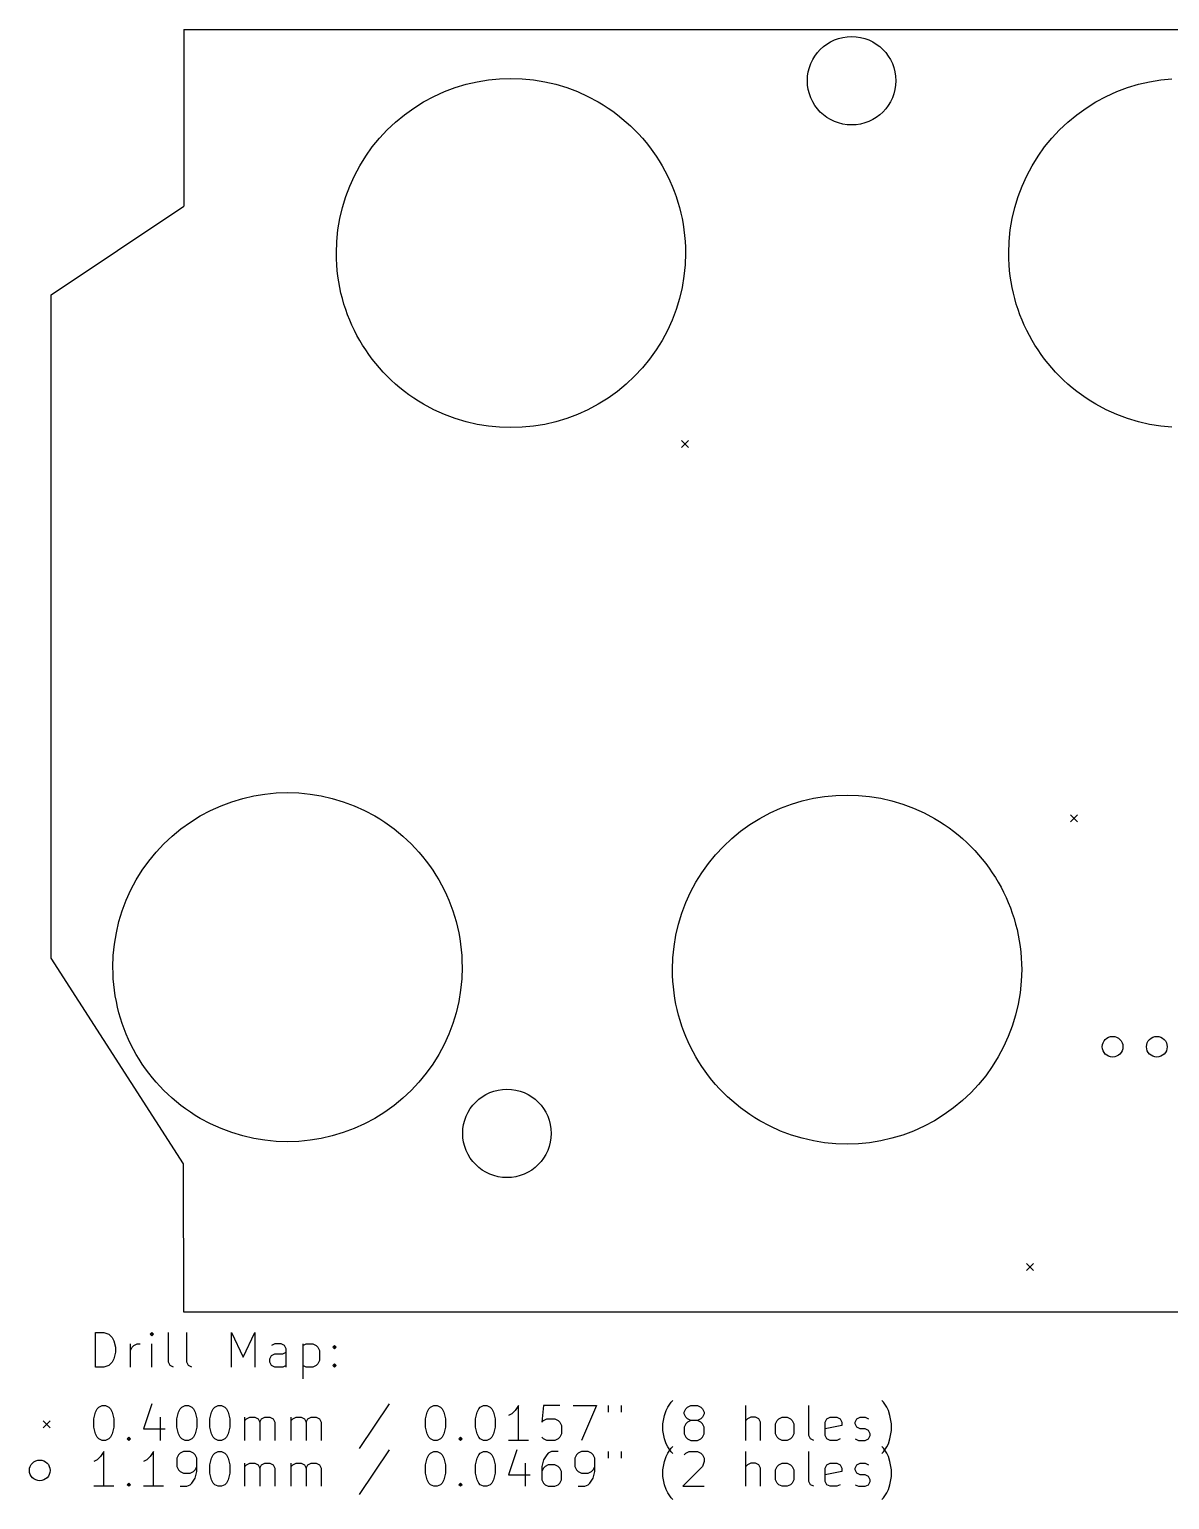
# Model space of a CAD drawing. Extents: x 67 to 198, y -130 to -46.
# Drawn here: x 67.3 to 132.8, y -130.1 to -45.7 of the extents above; entities that cross this region are included whole.
import ezdxf

# ---------------------------------------------------------------- set-up
doc = ezdxf.new("R2010")
doc.units = 0
doc.layers.add('BLACK', color=7, linetype='CONTINUOUS')

msp = doc.modelspace()

# ---------------------------------------------------------------- linework, layer by layer
at = {"layer": 'BLACK', "linetype": 'CONTINUOUS'}
for p, q in [((76.2, -45.72), (76.2, -55.88)), ((76.2, -45.72), (193.04, -45.72)), ((91.788659, -49.062794), (92.416274, -48.873922)), ((92.416274, -48.873922), (93.052324, -48.727021)), ((93.052324, -48.727021), (93.6947, -48.622092)), ((93.6947, -48.622092), (94.341294, -48.559135)), ((94.341294, -48.559135), (94.989996, -48.538149)), ((94.989996, -48.538149), (95.638698, -48.559135)), ((95.638698, -48.559135), (96.285291, -48.622092)), ((96.285291, -48.622092), (96.927667, -48.727021)), ((96.927667, -48.727021), (97.563717, -48.873922)), ((97.563717, -48.873922), (98.191332, -49.062794)), ((130.396657, -49.062794), (131.024272, -48.873922)), ((131.024272, -48.873922), (131.660321, -48.727021)), ((131.660321, -48.727021), (132.302697, -48.622092)), ((132.302697, -48.622092), (132.94929, -48.559135)), ((89.977508, -49.881242), (90.567167, -49.566454)), ((90.567167, -49.566454), (91.171587, -49.293638)), ((91.171587, -49.293638), (91.788659, -49.062794)), ((98.191332, -49.062794), (98.808404, -49.293638)), ((98.808404, -49.293638), (99.412824, -49.566454)), ((99.412824, -49.566454), (100.002483, -49.881242)), ((128.585506, -49.881242), (129.175165, -49.566454)), ((129.175165, -49.566454), (129.779585, -49.293638)), ((129.779585, -49.293638), (130.396657, -49.062794)), ((88.363136, -51.040522), (88.871589, -50.621543)), ((88.871589, -50.621543), (89.410064, -50.234508)), ((89.410064, -50.234508), (89.977508, -49.881242)), ((100.002483, -49.881242), (100.28976, -50.05354)), ((100.28976, -50.05354), (100.569927, -50.234508)), ((100.569927, -50.234508), (100.842852, -50.423919)), ((100.842852, -50.423919), (101.108403, -50.621543)), ((101.108403, -50.621543), (101.366448, -50.827154)), ((126.971134, -51.040522), (127.479587, -50.621543)), ((127.479587, -50.621543), (128.018062, -50.234508)), ((128.018062, -50.234508), (128.585506, -49.881242)), ((87.440515, -51.967002), (87.885759, -51.489616)), ((87.885759, -51.489616), (88.363136, -51.040522)), ((101.366448, -50.827154), (101.616856, -51.040522)), ((101.616856, -51.040522), (101.859494, -51.261418)), ((101.859494, -51.261418), (102.094232, -51.489616)), ((102.094232, -51.489616), (102.320937, -51.724887)), ((126.048512, -51.967002), (126.493757, -51.489616)), ((126.493757, -51.489616), (126.971134, -51.040522)), ((87.028455, -52.470851), (87.440515, -51.967002)), ((102.320937, -51.724887), (102.539477, -51.967002)), ((102.539477, -51.967002), (102.749721, -52.215732)), ((102.749721, -52.215732), (102.951536, -52.470851)), ((125.636453, -52.470851), (126.048512, -51.967002)), ((86.30811, -53.550638), (86.650636, -52.999339)), ((86.650636, -52.999339), (87.028455, -52.470851)), ((102.951536, -52.470851), (103.144792, -52.732129)), ((103.144792, -52.732129), (103.329356, -52.999339)), ((103.329356, -52.999339), (103.505096, -53.272251)), ((124.916108, -53.550638), (125.258634, -52.999339)), ((125.258634, -52.999339), (125.636453, -52.470851)), ((86.001934, -54.122924), (86.30811, -53.550638)), ((103.505096, -53.272251), (103.671881, -53.550638)), ((103.671881, -53.550638), (103.829579, -53.834272)), ((103.829579, -53.834272), (103.978058, -54.122924)), ((124.609932, -54.122924), (124.916108, -53.550638)), ((85.502843, -55.323147), (85.73316, -54.714369)), ((85.73316, -54.714369), (86.001934, -54.122924)), ((103.978058, -54.122924), (104.117186, -54.416365)), ((104.117186, -54.416365), (104.246831, -54.714369)), ((104.246831, -54.714369), (104.366863, -55.016705)), ((124.110841, -55.323147), (124.341158, -54.714369)), ((124.341158, -54.714369), (124.609932, -54.122924)), ((85.312038, -55.947433), (85.502843, -55.323147)), ((104.366863, -55.016705), (104.477148, -55.323147)), ((104.477148, -55.323147), (104.577556, -55.633466)), ((104.577556, -55.633466), (104.667953, -55.947433)), ((123.920036, -55.947433), (124.110841, -55.323147)), ((68.58, -60.96), (76.2, -55.88)), ((85.161799, -56.5854), (85.312038, -55.947433)), ((104.667953, -55.947433), (104.74821, -56.264821)), ((104.74821, -56.264821), (104.818193, -56.5854)), ((123.769796, -56.5854), (123.920036, -55.947433)), ((84.987235, -57.895073), (85.053179, -57.235222)), ((85.053179, -57.235222), (85.161799, -56.5854)), ((104.818193, -56.5854), (104.877771, -56.908943)), ((104.877771, -56.908943), (104.926812, -57.235222)), ((104.926812, -57.235222), (104.965184, -57.564008)), ((123.595233, -57.895073), (123.661177, -57.235222)), ((123.661177, -57.235222), (123.769796, -56.5854)), ((84.965019, -58.563126), (84.987235, -57.895073)), ((104.965184, -57.564008), (104.992757, -57.895073)), ((104.992757, -57.895073), (105.009396, -58.228188)), ((105.009396, -58.228188), (105.014972, -58.563126)), ((123.573017, -58.563126), (123.595233, -57.895073)), ((84.970595, -58.898064), (84.965019, -58.563126)), ((84.987235, -59.23118), (84.970595, -58.898064)), ((105.014972, -58.563126), (104.992757, -59.23118)), ((123.578593, -58.898064), (123.573017, -58.563126)), ((123.595233, -59.23118), (123.578593, -58.898064)), ((85.014807, -59.562244), (84.987235, -59.23118)), ((85.053179, -59.89103), (85.014807, -59.562244)), ((85.102221, -60.217309), (85.053179, -59.89103)), ((104.926812, -59.89103), (104.818193, -60.540852)), ((104.992757, -59.23118), (104.926812, -59.89103)), ((123.622805, -59.562244), (123.595233, -59.23118)), ((123.661177, -59.89103), (123.622805, -59.562244)), ((123.710219, -60.217309), (123.661177, -59.89103)), ((85.161799, -60.540852), (85.102221, -60.217309)), ((85.231782, -60.861431), (85.161799, -60.540852)), ((104.818193, -60.540852), (104.667953, -61.178819)), ((123.769796, -60.540852), (123.710219, -60.217309)), ((123.83978, -60.861431), (123.769796, -60.540852)), ((68.58, -99.06), (68.58, -60.96)), ((85.312038, -61.178819), (85.231782, -60.861431)), ((85.402436, -61.492786), (85.312038, -61.178819)), ((85.502843, -61.803104), (85.402436, -61.492786)), ((104.667953, -61.178819), (104.477148, -61.803105)), ((123.920036, -61.178819), (123.83978, -60.861431)), ((124.010434, -61.492786), (123.920036, -61.178819)), ((124.110841, -61.803104), (124.010434, -61.492786)), ((85.613128, -62.109546), (85.502843, -61.803104)), ((85.73316, -62.411883), (85.613128, -62.109546)), ((85.862805, -62.709886), (85.73316, -62.411883)), ((104.246831, -62.411883), (103.978058, -63.003328)), ((104.477148, -61.803105), (104.246831, -62.411883)), ((124.221126, -62.109546), (124.110841, -61.803104)), ((124.341158, -62.411883), (124.221126, -62.109546)), ((124.470803, -62.709886), (124.341158, -62.411883)), ((86.001934, -63.003328), (85.862805, -62.709886)), ((86.150413, -63.291979), (86.001934, -63.003328)), ((86.30811, -63.575613), (86.150413, -63.291979)), ((103.978058, -63.003328), (103.671881, -63.575614)), ((124.609932, -63.003328), (124.470803, -62.709886)), ((124.75841, -63.291979), (124.609932, -63.003328)), ((124.916108, -63.575613), (124.75841, -63.291979)), ((86.474895, -63.854), (86.30811, -63.575613)), ((86.650636, -64.126912), (86.474895, -63.854)), ((86.8352, -64.394122), (86.650636, -64.126912)), ((103.329356, -64.126913), (102.951536, -64.655401)), ((103.671881, -63.575614), (103.329356, -64.126913)), ((125.082893, -63.854), (124.916108, -63.575613)), ((125.258634, -64.126912), (125.082893, -63.854)), ((125.443197, -64.394122), (125.258634, -64.126912)), ((87.028455, -64.6554), (86.8352, -64.394122)), ((87.230271, -64.910519), (87.028455, -64.6554)), ((87.440515, -65.159249), (87.230271, -64.910519)), ((102.951536, -64.655401), (102.539477, -65.15925)), ((125.636453, -64.6554), (125.443197, -64.394122)), ((125.838269, -64.910519), (125.636453, -64.6554)), ((126.048512, -65.159249), (125.838269, -64.910519)), ((87.659055, -65.401364), (87.440515, -65.159249)), ((87.885759, -65.636635), (87.659055, -65.401364)), ((88.120497, -65.864832), (87.885759, -65.636635)), ((102.094232, -65.636635), (101.616856, -66.08573)), ((102.539477, -65.15925), (102.094232, -65.636635)), ((126.267053, -65.401364), (126.048512, -65.159249)), ((126.493757, -65.636635), (126.267053, -65.401364)), ((126.728495, -65.864832), (126.493757, -65.636635)), ((88.363136, -66.085729), (88.120497, -65.864832)), ((88.613543, -66.299097), (88.363136, -66.085729)), ((88.871589, -66.504707), (88.613543, -66.299097)), ((89.13714, -66.702332), (88.871589, -66.504707)), ((101.108403, -66.504708), (100.569927, -66.891743)), ((101.616856, -66.08573), (101.108403, -66.504708)), ((126.971134, -66.085729), (126.728495, -65.864832)), ((127.221541, -66.299097), (126.971134, -66.085729)), ((127.479587, -66.504707), (127.221541, -66.299097)), ((127.745137, -66.702332), (127.479587, -66.504707)), ((89.410064, -66.891743), (89.13714, -66.702332)), ((89.690231, -67.072711), (89.410064, -66.891743)), ((89.977508, -67.245009), (89.690231, -67.072711)), ((90.567167, -67.559797), (89.977508, -67.245009)), ((100.002483, -67.245009), (99.412824, -67.559796)), ((100.569927, -66.891743), (100.002483, -67.245009)), ((128.018062, -66.891743), (127.745137, -66.702332)), ((128.298229, -67.072711), (128.018062, -66.891743)), ((128.585506, -67.245009), (128.298229, -67.072711)), ((129.175165, -67.559797), (128.585506, -67.245009)), ((91.171587, -67.832612), (90.567167, -67.559797)), ((91.788659, -68.063456), (91.171587, -67.832612)), ((92.416274, -68.252329), (91.788659, -68.063456)), ((93.052324, -68.399229), (92.416274, -68.252329)), ((97.563717, -68.252328), (96.927667, -68.399229)), ((98.191332, -68.063456), (97.563717, -68.252328)), ((98.808404, -67.832612), (98.191332, -68.063456)), ((99.412824, -67.559796), (98.808404, -67.832612)), ((129.779585, -67.832612), (129.175165, -67.559797)), ((130.396657, -68.063456), (129.779585, -67.832612)), ((131.024272, -68.252329), (130.396657, -68.063456)), ((131.660321, -68.399229), (131.024272, -68.252329)), ((93.6947, -68.504158), (93.052324, -68.399229)), ((94.341294, -68.567116), (93.6947, -68.504158)), ((94.989996, -68.588101), (94.341294, -68.567116)), ((95.638698, -68.567116), (94.989996, -68.588101)), ((96.285291, -68.504158), (95.638698, -68.567116)), ((96.927667, -68.399229), (96.285291, -68.504158)), ((132.302697, -68.504158), (131.660321, -68.399229)), ((132.94929, -68.567116), (132.302697, -68.504158)), ((104.7896, -69.3257), (105.1896, -69.7257)), ((105.1896, -69.3257), (104.7896, -69.7257)), ((77.738117, -90.57509), (78.342536, -90.302274)), ((78.342536, -90.302274), (78.959607, -90.07143)), ((78.959607, -90.07143), (79.587222, -89.882558)), ((79.587222, -89.882558), (80.223272, -89.735657)), ((80.223272, -89.735657), (80.865648, -89.630728)), ((80.865648, -89.630728), (81.512242, -89.567771)), ((81.512242, -89.567771), (82.160944, -89.546785)), ((82.160944, -89.546785), (82.809647, -89.567771)), ((82.809647, -89.567771), (83.45624, -89.630728)), ((83.45624, -89.630728), (84.098616, -89.735657)), ((84.098616, -89.735657), (84.734666, -89.882558)), ((84.734666, -89.882558), (85.362282, -90.07143)), ((85.362282, -90.07143), (85.979353, -90.302274)), ((85.979353, -90.302274), (86.583772, -90.57509)), ((110.475585, -90.441641), (111.092658, -90.210797)), ((111.092658, -90.210797), (111.720273, -90.021925)), ((111.720273, -90.021925), (112.356323, -89.875024)), ((112.356323, -89.875024), (112.998699, -89.770095)), ((112.998699, -89.770095), (113.645292, -89.707137)), ((113.645292, -89.707137), (114.293994, -89.686151)), ((114.293994, -89.686151), (114.942695, -89.707137)), ((114.942695, -89.707137), (115.589288, -89.770095)), ((115.589288, -89.770095), (116.231664, -89.875024)), ((116.231664, -89.875024), (116.867713, -90.021925)), ((116.867713, -90.021925), (117.495328, -90.210797)), ((117.495328, -90.210797), (118.112399, -90.441641)), ((76.581013, -91.243144), (77.148459, -90.889878)), ((77.148459, -90.889878), (77.738117, -90.57509)), ((86.583772, -90.57509), (87.17343, -90.889878)), ((87.17343, -90.889878), (87.460707, -91.062176)), ((87.460707, -91.062176), (87.740874, -91.243144)), ((108.714062, -91.382511), (109.281505, -91.029244)), ((109.281505, -91.029244), (109.871165, -90.714457)), ((109.871165, -90.714457), (110.475585, -90.441641)), ((118.112399, -90.441641), (118.716818, -90.714457)), ((118.716818, -90.714457), (119.306476, -91.029244)), ((119.306476, -91.029244), (119.593753, -91.201542)), ((127.1294, -90.8211), (127.5294, -91.2211)), ((127.5294, -90.8211), (127.1294, -91.2211)), ((75.534082, -92.049158), (76.042536, -91.630179)), ((76.042536, -91.630179), (76.581013, -91.243144)), ((87.740874, -91.243144), (88.013799, -91.432555)), ((88.013799, -91.432555), (88.27935, -91.630179)), ((88.27935, -91.630179), (88.537396, -91.83579)), ((88.537396, -91.83579), (88.787804, -92.049158)), ((107.667134, -92.188524), (108.175587, -91.769546)), ((108.175587, -91.769546), (108.714062, -91.382511)), ((119.593753, -91.201542), (119.87392, -91.38251)), ((119.87392, -91.38251), (120.146845, -91.57192)), ((120.146845, -91.57192), (120.412396, -91.769545)), ((120.412396, -91.769545), (120.670442, -91.975155)), ((120.670442, -91.975155), (120.92085, -92.188523)), ((74.61146, -92.975638), (75.056705, -92.498252)), ((75.056705, -92.498252), (75.534082, -92.049158)), ((88.787804, -92.049158), (89.030443, -92.270054)), ((89.030443, -92.270054), (89.26518, -92.498252)), ((89.26518, -92.498252), (89.491885, -92.733523)), ((89.491885, -92.733523), (89.710425, -92.975638)), ((106.744513, -93.115004), (107.189758, -92.637619)), ((107.189758, -92.637619), (107.667134, -92.188524)), ((120.92085, -92.188523), (121.163488, -92.409419)), ((121.163488, -92.409419), (121.398226, -92.637617)), ((121.398226, -92.637617), (121.624931, -92.872887)), ((73.821582, -94.007975), (74.199401, -93.479487)), ((74.199401, -93.479487), (74.61146, -92.975638)), ((89.710425, -92.975638), (89.920669, -93.224368)), ((89.920669, -93.224368), (90.122485, -93.479487)), ((90.122485, -93.479487), (90.31574, -93.740765)), ((105.954634, -94.14734), (106.332454, -93.618853)), ((106.332454, -93.618853), (106.744513, -93.115004)), ((121.624931, -92.872887), (121.843472, -93.115002)), ((121.843472, -93.115002), (122.053716, -93.363733)), ((122.053716, -93.363733), (122.255532, -93.618851)), ((122.255532, -93.618851), (122.448788, -93.880129)), ((73.479057, -94.559274), (73.821582, -94.007975)), ((90.31574, -93.740765), (90.500304, -94.007975)), ((90.500304, -94.007975), (90.676044, -94.280887)), ((90.676044, -94.280887), (90.842829, -94.559274)), ((105.612109, -94.698639), (105.954634, -94.14734)), ((122.448788, -93.880129), (122.633352, -94.147338)), ((122.633352, -94.147338), (122.809093, -94.420251)), ((122.809093, -94.420251), (122.975878, -94.698638)), ((72.904107, -95.723005), (73.172881, -95.13156)), ((73.172881, -95.13156), (73.479057, -94.559274)), ((90.842829, -94.559274), (91.000527, -94.842908)), ((91.000527, -94.842908), (91.149006, -95.13156)), ((91.149006, -95.13156), (91.288134, -95.425001)), ((105.037158, -95.862369), (105.305932, -95.270924)), ((105.305932, -95.270924), (105.612109, -94.698639)), ((122.975878, -94.698638), (123.133576, -94.982271)), ((123.133576, -94.982271), (123.282055, -95.270923)), ((123.282055, -95.270923), (123.421184, -95.564364)), ((72.673791, -96.331783), (72.904107, -95.723005)), ((91.288134, -95.425001), (91.417779, -95.723005)), ((91.417779, -95.723005), (91.537811, -96.025341)), ((91.537811, -96.025341), (91.648096, -96.331783)), ((104.806841, -96.471147), (105.037158, -95.862369)), ((123.421184, -95.564364), (123.55083, -95.862368)), ((123.55083, -95.862368), (123.670862, -96.164704)), ((123.670862, -96.164704), (123.781147, -96.471146)), ((72.332748, -97.594036), (72.482987, -96.956069)), ((72.482987, -96.956069), (72.673791, -96.331783)), ((91.648096, -96.331783), (91.748503, -96.642102)), ((91.748503, -96.642102), (91.838901, -96.956069)), ((91.838901, -96.956069), (91.919157, -97.273457)), ((104.616035, -97.095432), (104.806841, -96.471147)), ((123.781147, -96.471146), (123.881555, -96.781464)), ((123.881555, -96.781464), (123.971953, -97.095431)), ((72.22413, -98.243858), (72.332748, -97.594036)), ((91.919157, -97.273457), (91.98914, -97.594036)), ((91.98914, -97.594036), (92.048718, -97.917579)), ((92.048718, -97.917579), (92.097759, -98.243858)), ((104.357177, -98.383219), (104.465796, -97.733398)), ((104.465796, -97.733398), (104.616035, -97.095432)), ((123.971953, -97.095431), (124.05221, -97.412818)), ((124.05221, -97.412818), (124.122193, -97.733398)), ((124.122193, -97.733398), (124.181771, -98.056941)), ((72.158185, -98.903709), (72.22413, -98.243858)), ((92.097759, -98.243858), (92.136131, -98.572644)), ((92.136131, -98.572644), (92.163703, -98.903709)), ((104.291232, -99.043069), (104.357177, -98.383219)), ((124.181771, -98.056941), (124.230812, -98.383219)), ((124.230812, -98.383219), (124.269185, -98.712004)), ((124.269185, -98.712004), (124.296757, -99.043069)), ((76.192385, -110.866051), (68.58, -99.06)), ((72.13597, -99.571762), (72.158185, -98.903709)), ((72.141545, -99.9067), (72.13597, -99.571762)), ((92.163703, -98.903709), (92.180343, -99.236824)), ((92.185919, -99.571762), (92.163703, -100.239816)), ((92.180343, -99.236824), (92.185919, -99.571762)), ((104.269016, -99.711121), (104.291232, -99.043069)), ((124.296757, -99.043069), (124.313397, -99.376184)), ((124.313397, -99.376184), (124.318973, -99.711121)), ((72.158185, -100.239816), (72.141545, -99.9067)), ((72.185757, -100.57088), (72.158185, -100.239816)), ((92.163703, -100.239816), (92.097759, -100.899666)), ((104.274592, -100.04606), (104.269016, -99.711121)), ((104.291232, -100.379175), (104.274592, -100.04606)), ((104.318804, -100.71024), (104.291232, -100.379175)), ((124.296757, -100.379175), (124.230812, -101.039026)), ((124.318973, -99.711121), (124.296757, -100.379175)), ((72.22413, -100.899666), (72.185757, -100.57088)), ((72.27317, -101.225945), (72.22413, -100.899666)), ((72.332748, -101.549488), (72.27317, -101.225945)), ((92.097759, -100.899666), (91.98914, -101.549488)), ((104.357177, -101.039026), (104.318804, -100.71024)), ((104.406218, -101.365305), (104.357177, -101.039026)), ((124.230812, -101.039026), (124.122193, -101.688849)), ((72.402731, -101.870067), (72.332748, -101.549488)), ((72.482987, -102.187455), (72.402731, -101.870067)), ((91.98914, -101.549488), (91.838901, -102.187455)), ((104.465796, -101.688849), (104.406218, -101.365305)), ((104.535779, -102.009428), (104.465796, -101.688849)), ((104.616035, -102.326816), (104.535779, -102.009428)), ((124.122193, -101.688849), (123.971953, -102.326816)), ((72.573384, -102.501422), (72.482987, -102.187455)), ((72.673791, -102.81174), (72.573384, -102.501422)), ((72.784076, -103.118182), (72.673791, -102.81174)), ((91.648096, -102.811741), (91.417779, -103.420519)), ((91.838901, -102.187455), (91.648096, -102.811741)), ((104.706433, -102.640784), (104.616035, -102.326816)), ((104.806841, -102.951102), (104.706433, -102.640784)), ((104.917126, -103.257544), (104.806841, -102.951102)), ((123.781147, -102.951102), (123.55083, -103.559881)), ((123.971953, -102.326816), (123.781147, -102.951102)), ((72.904107, -103.420519), (72.784076, -103.118182)), ((73.033753, -103.718522), (72.904107, -103.420519)), ((73.172881, -104.011964), (73.033753, -103.718522)), ((91.417779, -103.420519), (91.149006, -104.011964)), ((105.037158, -103.559881), (104.917126, -103.257544)), ((105.166804, -103.857885), (105.037158, -103.559881)), ((123.55083, -103.559881), (123.282055, -104.151327)), ((73.321359, -104.300615), (73.172881, -104.011964)), ((73.479057, -104.584249), (73.321359, -104.300615)), ((73.645841, -104.862636), (73.479057, -104.584249)), ((90.842829, -104.58425), (90.500304, -105.135549)), ((91.149006, -104.011964), (90.842829, -104.58425)), ((105.305932, -104.151327), (105.166804, -103.857885)), ((105.454411, -104.439979), (105.305932, -104.151327)), ((105.612109, -104.723613), (105.454411, -104.439979)), ((123.282055, -104.151327), (122.975878, -104.723613)), ((73.821582, -105.135548), (73.645841, -104.862636)), ((74.006145, -105.402758), (73.821582, -105.135548)), ((74.199401, -105.664036), (74.006145, -105.402758)), ((90.500304, -105.135549), (90.122485, -105.664037)), ((105.778894, -105.002), (105.612109, -104.723613)), ((105.954634, -105.274913), (105.778894, -105.002)), ((106.139198, -105.542122), (105.954634, -105.274913)), ((122.633352, -105.274913), (122.255532, -105.803401)), ((122.975878, -104.723613), (122.633352, -105.274913)), ((74.401216, -105.919155), (74.199401, -105.664036)), ((74.61146, -106.167885), (74.401216, -105.919155)), ((74.83, -106.41), (74.61146, -106.167885)), ((89.710425, -106.167886), (89.26518, -106.645271)), ((90.122485, -105.664037), (89.710425, -106.167886)), ((106.332454, -105.803401), (106.139198, -105.542122)), ((106.534269, -106.05852), (106.332454, -105.803401)), ((106.744513, -106.307251), (106.534269, -106.05852)), ((106.963053, -106.549366), (106.744513, -106.307251)), ((121.843472, -106.307251), (121.398226, -106.784637)), ((122.255532, -105.803401), (121.843472, -106.307251)), ((75.056705, -106.645271), (74.83, -106.41)), ((75.291443, -106.873468), (75.056705, -106.645271)), ((75.534082, -107.094365), (75.291443, -106.873468)), ((75.78449, -107.307733), (75.534082, -107.094365)), ((88.787804, -107.094366), (88.27935, -107.513344)), ((89.26518, -106.645271), (88.787804, -107.094366)), ((107.189758, -106.784637), (106.963053, -106.549366)), ((107.424496, -107.012835), (107.189758, -106.784637)), ((107.667134, -107.233732), (107.424496, -107.012835)), ((121.398226, -106.784637), (120.92085, -107.233732)), ((76.042536, -107.513343), (75.78449, -107.307733)), ((76.308088, -107.710968), (76.042536, -107.513343)), ((76.581013, -107.900379), (76.308088, -107.710968)), ((76.861181, -108.081347), (76.581013, -107.900379)), ((87.740874, -107.900379), (87.17343, -108.253645)), ((88.27935, -107.513344), (87.740874, -107.900379)), ((107.917542, -107.4471), (107.667134, -107.233732)), ((108.175587, -107.652711), (107.917542, -107.4471)), ((108.441137, -107.850336), (108.175587, -107.652711)), ((108.714062, -108.039747), (108.441137, -107.850336)), ((108.994229, -108.220715), (108.714062, -108.039747)), ((119.87392, -108.039747), (119.306476, -108.393014)), ((120.412396, -107.652711), (119.87392, -108.039747)), ((120.92085, -107.233732), (120.412396, -107.652711)), ((77.148459, -108.253645), (76.861181, -108.081347)), ((77.738117, -108.568433), (77.148459, -108.253645)), ((78.342536, -108.841248), (77.738117, -108.568433)), ((78.959607, -109.072092), (78.342536, -108.841248)), ((85.979353, -108.841248), (85.362282, -109.072092)), ((86.583772, -108.568432), (85.979353, -108.841248)), ((87.17343, -108.253645), (86.583772, -108.568432)), ((109.281505, -108.393014), (108.994229, -108.220715)), ((109.871165, -108.707801), (109.281505, -108.393014)), ((110.475585, -108.980616), (109.871165, -108.707801)), ((118.716818, -108.707801), (118.112399, -108.980616)), ((119.306476, -108.393014), (118.716818, -108.707801)), ((79.587222, -109.260965), (78.959607, -109.072092)), ((80.223272, -109.407865), (79.587222, -109.260965)), ((80.865648, -109.512794), (80.223272, -109.407865)), ((81.512242, -109.575752), (80.865648, -109.512794)), ((82.160944, -109.596737), (81.512242, -109.575752)), ((82.809647, -109.575752), (82.160944, -109.596737)), ((83.45624, -109.512794), (82.809647, -109.575752)), ((84.098616, -109.407865), (83.45624, -109.512794)), ((84.734666, -109.260964), (84.098616, -109.407865)), ((85.362282, -109.072092), (84.734666, -109.260964)), ((111.092658, -109.211459), (110.475585, -108.980616)), ((111.720273, -109.400331), (111.092658, -109.211459)), ((112.356323, -109.547232), (111.720273, -109.400331)), ((112.998699, -109.652161), (112.356323, -109.547232)), ((113.645292, -109.715118), (112.998699, -109.652161)), ((114.293994, -109.736104), (113.645292, -109.715118)), ((114.942695, -109.715118), (114.293994, -109.736104)), ((115.589288, -109.652161), (114.942695, -109.715118)), ((116.231664, -109.547232), (115.589288, -109.652161)), ((116.867713, -109.400331), (116.231664, -109.547232)), ((117.495328, -109.211459), (116.867713, -109.400331)), ((118.112399, -108.980616), (117.495328, -109.211459)), ((76.2, -119.38), (76.192385, -110.866051)), ((124.5909, -116.584), (124.9909, -116.984)), ((124.9909, -116.584), (124.5909, -116.984)), ((193.04, -119.38), (76.2, -119.38)), ((71.137768, -122.544838), (71.137768, -120.544838)), ((71.137768, -120.544838), (71.613958, -120.544838)), ((71.613958, -120.544838), (71.899673, -120.640076)), ((71.899673, -120.640076), (72.090149, -120.830552)), ((74.375863, -120.544838), (74.280625, -120.640076)), ((74.280625, -120.640076), (74.375863, -120.735314)), ((74.471101, -120.640076), (74.375863, -120.544838)), ((74.375863, -120.544838), (74.375863, -120.735314)), ((74.375863, -120.735314), (74.471101, -120.640076)), ((75.328244, -122.259123), (75.328244, -120.544838)), ((76.375863, -122.259123), (76.375863, -120.544838)), ((78.947292, -122.544838), (78.947292, -120.544838)), ((78.947292, -120.544838), (79.613959, -121.973409)), ((79.613959, -121.973409), (80.280625, -120.544838)), ((80.280625, -120.544838), (80.280625, -122.544838)), ((72.090149, -120.830552), (72.185387, -121.021028)), ((72.185387, -121.021028), (72.280625, -121.40198)), ((72.280625, -121.40198), (72.280625, -121.687695)), ((73.137768, -122.544838), (73.137768, -121.211504)), ((73.137768, -121.592457), (73.233006, -121.40198)), ((73.233006, -121.40198), (73.328244, -121.306742)), ((73.328244, -121.306742), (73.51872, -121.211504)), ((73.51872, -121.211504), (73.709197, -121.211504)), ((74.375863, -122.544838), (74.375863, -121.211504)), ((81.423482, -121.211504), (81.233006, -121.306742)), ((81.804435, -121.211504), (81.423482, -121.211504)), ((81.994911, -121.306742), (81.804435, -121.211504)), ((82.090149, -121.497219), (81.994911, -121.306742)), ((82.090149, -122.544838), (82.090149, -121.497219)), ((83.04253, -121.211504), (83.04253, -123.211504)), ((83.04253, -121.306742), (83.233006, -121.211504)), ((83.233006, -121.211504), (83.613959, -121.211504)), ((83.613959, -121.211504), (83.804435, -121.306742)), ((83.804435, -121.306742), (83.899673, -121.40198)), ((83.899673, -121.40198), (83.994911, -121.592457)), ((84.756816, -121.40198), (84.852054, -121.306742)), ((84.852054, -121.497219), (84.756816, -121.40198)), ((84.852054, -121.306742), (84.947292, -121.40198)), ((84.852054, -121.306742), (84.852054, -121.497219)), ((84.947292, -121.40198), (84.852054, -121.497219)), ((72.090149, -122.259123), (71.899673, -122.4496)), ((72.185387, -122.068647), (72.090149, -122.259123)), ((72.280625, -121.687695), (72.185387, -122.068647)), ((75.423482, -122.4496), (75.328244, -122.259123)), ((76.471101, -122.4496), (76.375863, -122.259123)), ((81.137768, -122.068647), (81.233006, -121.878171)), ((81.137768, -122.259123), (81.137768, -122.068647)), ((81.233006, -122.4496), (81.137768, -122.259123)), ((81.233006, -121.878171), (81.423482, -121.782933)), ((81.423482, -121.782933), (81.899673, -121.782933)), ((81.899673, -121.782933), (82.090149, -121.687695)), ((83.899673, -122.354361), (83.804435, -122.4496)), ((83.994911, -122.163885), (83.899673, -122.354361)), ((83.994911, -121.592457), (83.994911, -122.163885)), ((84.756816, -122.4496), (84.852054, -122.354361)), ((84.852054, -122.354361), (84.947292, -122.4496)), ((84.852054, -122.354361), (84.852054, -122.544838)), ((71.613958, -122.544838), (71.137768, -122.544838)), ((71.899673, -122.4496), (71.613958, -122.544838)), ((75.613958, -122.544838), (75.423482, -122.4496)), ((76.661577, -122.544838), (76.471101, -122.4496)), ((81.423482, -122.544838), (81.233006, -122.4496)), ((81.899673, -122.544838), (81.423482, -122.544838)), ((82.090149, -122.4496), (81.899673, -122.544838)), ((83.233006, -122.544838), (83.04253, -122.4496)), ((83.613959, -122.544838), (83.233006, -122.544838)), ((83.804435, -122.4496), (83.613959, -122.544838)), ((84.852054, -122.544838), (84.756816, -122.4496)), ((84.947292, -122.4496), (84.852054, -122.544838)), ((71.137768, -125.12579), (71.233006, -124.935314)), ((71.233006, -124.935314), (71.328244, -124.840076)), ((71.328244, -124.840076), (71.51872, -124.744838)), ((71.51872, -124.744838), (71.709197, -124.744838)), ((71.709197, -124.744838), (71.899673, -124.840076)), ((71.899673, -124.840076), (71.994911, -124.935314)), ((71.994911, -124.935314), (72.090149, -125.12579)), ((74.375863, -124.6496), (73.899673, -126.078171)), ((75.899673, -125.12579), (75.994911, -124.935314)), ((75.994911, -124.935314), (76.090149, -124.840076)), ((76.090149, -124.840076), (76.280625, -124.744838)), ((76.280625, -124.744838), (76.471102, -124.744838)), ((76.471102, -124.744838), (76.661578, -124.840076)), ((76.661578, -124.840076), (76.756816, -124.935314)), ((76.756816, -124.935314), (76.852054, -125.12579)), ((77.804435, -125.12579), (77.899673, -124.935314)), ((77.899673, -124.935314), (77.994911, -124.840076)), ((77.994911, -124.840076), (78.185387, -124.744838)), ((78.185387, -124.744838), (78.375864, -124.744838)), ((78.375864, -124.744838), (78.56634, -124.840076)), ((78.56634, -124.840076), (78.661578, -124.935314)), ((78.661578, -124.935314), (78.756816, -125.12579)), ((87.994912, -124.6496), (86.280627, -127.221028)), ((90.185389, -125.12579), (90.280627, -124.935314)), ((90.280627, -124.935314), (90.375865, -124.840076)), ((90.375865, -124.840076), (90.566341, -124.744838)), ((90.566341, -124.744838), (90.756818, -124.744838)), ((90.756818, -124.744838), (90.947294, -124.840076)), ((90.947294, -124.840076), (91.042532, -124.935314)), ((91.042532, -124.935314), (91.13777, -125.12579)), ((93.042532, -125.12579), (93.13777, -124.935314)), ((93.13777, -124.935314), (93.233008, -124.840076)), ((93.233008, -124.840076), (93.423484, -124.744838)), ((93.423484, -124.744838), (93.613961, -124.744838)), ((93.613961, -124.744838), (93.804437, -124.840076)), ((93.804437, -124.840076), (93.899675, -124.935314)), ((93.899675, -124.935314), (93.994913, -125.12579)), ((95.423484, -124.744838), (95.233008, -125.030552)), ((95.423484, -126.744838), (95.423484, -124.744838)), ((96.852056, -124.744838), (96.756818, -125.697219)), ((97.804437, -124.744838), (96.852056, -124.744838)), ((98.566342, -124.744838), (99.899675, -124.744838)), ((99.899675, -124.744838), (99.042532, -126.744838)), ((100.566342, -124.744838), (100.566342, -125.12579)), ((101.328247, -124.744838), (101.328247, -125.12579)), ((103.899676, -125.030552), (103.994914, -124.840076)), ((103.994914, -124.840076), (104.18539, -124.554361)), ((104.18539, -124.554361), (104.280629, -124.459123)), ((104.947295, -125.12579), (105.042533, -124.935314)), ((105.042533, -124.935314), (105.137771, -124.840076)), ((105.137771, -124.840076), (105.328247, -124.744838)), ((105.328247, -124.744838), (105.7092, -124.744838)), ((105.7092, -124.744838), (105.899676, -124.840076)), ((105.899676, -124.840076), (105.994914, -124.935314)), ((105.994914, -124.935314), (106.090152, -125.12579)), ((108.471105, -126.744838), (108.471105, -124.744838)), ((112.090153, -126.459123), (112.090153, -124.744838)), ((116.375868, -124.554361), (116.28063, -124.459123)), ((116.566344, -124.840076), (116.375868, -124.554361)), ((116.661582, -125.030552), (116.566344, -124.840076)), ((68.13, -125.63), (68.53, -126.03)), ((68.53, -125.63), (68.13, -126.03)), ((71.04253, -125.506742), (71.137768, -125.12579)), ((71.04253, -125.982933), (71.04253, -125.506742)), ((72.090149, -125.12579), (72.185387, -125.506742)), ((72.185387, -125.506742), (72.185387, -125.982933)), ((74.852054, -125.411504), (74.852054, -126.744838)), ((75.804435, -125.506742), (75.899673, -125.12579)), ((75.804435, -125.982933), (75.804435, -125.506742)), ((76.852054, -125.12579), (76.947292, -125.506742)), ((76.947292, -125.506742), (76.947292, -125.982933)), ((77.709197, -125.506742), (77.804435, -125.12579)), ((77.709197, -125.982933), (77.709197, -125.506742)), ((78.756816, -125.12579), (78.852054, -125.506742)), ((78.852054, -125.506742), (78.852054, -125.982933)), ((79.709197, -126.744838), (79.709197, -125.411504)), ((79.709197, -125.60198), (79.804435, -125.506742)), ((79.804435, -125.506742), (79.994911, -125.411504)), ((79.994911, -125.411504), (80.280626, -125.411504)), ((80.280626, -125.411504), (80.471102, -125.506742)), ((80.471102, -125.506742), (80.56634, -125.697219)), ((80.56634, -125.697219), (80.661578, -125.506742)), ((80.56634, -125.697219), (80.56634, -126.744838)), ((80.661578, -125.506742), (80.852054, -125.411504)), ((80.852054, -125.411504), (81.137768, -125.411504)), ((81.137768, -125.411504), (81.328245, -125.506742)), ((81.328245, -125.506742), (81.423483, -125.697219)), ((81.423483, -125.697219), (81.423483, -126.744838)), ((82.375864, -126.744838), (82.375864, -125.411504)), ((82.375864, -125.60198), (82.471102, -125.506742)), ((82.471102, -125.506742), (82.661578, -125.411504)), ((82.661578, -125.411504), (82.947293, -125.411504)), ((82.947293, -125.411504), (83.137769, -125.506742)), ((83.137769, -125.506742), (83.233007, -125.697219)), ((83.233007, -125.697219), (83.328245, -125.506742)), ((83.233007, -125.697219), (83.233007, -126.744838)), ((83.328245, -125.506742), (83.518721, -125.411504)), ((83.518721, -125.411504), (83.804435, -125.411504)), ((83.804435, -125.411504), (83.994912, -125.506742)), ((83.994912, -125.506742), (84.09015, -125.697219)), ((84.09015, -125.697219), (84.09015, -126.744838)), ((90.090151, -125.506742), (90.185389, -125.12579)), ((90.090151, -125.982933), (90.090151, -125.506742)), ((91.13777, -125.12579), (91.233008, -125.506742)), ((91.233008, -125.506742), (91.233008, -125.982933)), ((92.947294, -125.506742), (93.042532, -125.12579)), ((92.947294, -125.982933), (92.947294, -125.506742)), ((93.994913, -125.12579), (94.090151, -125.506742)), ((94.090151, -125.506742), (94.090151, -125.982933)), ((95.042532, -125.221028), (94.852056, -125.316266)), ((95.233008, -125.030552), (95.042532, -125.221028)), ((96.756818, -125.697219), (96.852056, -125.60198)), ((96.852056, -125.60198), (97.042532, -125.506742)), ((97.042532, -125.506742), (97.518723, -125.506742)), ((97.518723, -125.506742), (97.709199, -125.60198)), ((97.709199, -125.60198), (97.804437, -125.697219)), ((97.804437, -125.697219), (97.899675, -125.887695)), ((103.7092, -125.792457), (103.804438, -125.316266)), ((103.7092, -126.173409), (103.7092, -125.792457)), ((103.804438, -125.316266), (103.899676, -125.030552)), ((104.947295, -125.221028), (104.947295, -125.12579)), ((105.042533, -125.411504), (104.947295, -125.221028)), ((105.042533, -125.792457), (104.947295, -125.982933)), ((105.137771, -125.506742), (105.042533, -125.411504)), ((105.137771, -125.697219), (105.042533, -125.792457)), ((105.328247, -125.60198), (105.137771, -125.506742)), ((105.328247, -125.60198), (105.137771, -125.697219)), ((105.7092, -125.60198), (105.328247, -125.60198)), ((105.899676, -125.506742), (105.7092, -125.60198)), ((105.899676, -125.697219), (105.7092, -125.60198)), ((105.994914, -125.411504), (105.899676, -125.506742)), ((105.994914, -125.792457), (105.899676, -125.697219)), ((106.090152, -125.221028), (105.994914, -125.411504)), ((106.090152, -125.982933), (105.994914, -125.792457)), ((106.090152, -125.12579), (106.090152, -125.221028)), ((108.566343, -125.506742), (108.471105, -125.60198)), ((108.756819, -125.411504), (108.566343, -125.506742)), ((109.042534, -125.411504), (108.756819, -125.411504)), ((109.23301, -125.506742), (109.042534, -125.411504)), ((109.328248, -125.697219), (109.23301, -125.506742)), ((109.328248, -126.744838), (109.328248, -125.697219)), ((110.185391, -125.792457), (110.280629, -125.60198)), ((110.185391, -126.363885), (110.185391, -125.792457)), ((110.280629, -125.60198), (110.375867, -125.506742)), ((110.375867, -125.506742), (110.566343, -125.411504)), ((110.566343, -125.411504), (110.852058, -125.411504)), ((110.852058, -125.411504), (111.042534, -125.506742)), ((111.042534, -125.506742), (111.137772, -125.60198)), ((111.137772, -125.60198), (111.23301, -125.792457)), ((111.23301, -125.792457), (111.23301, -126.363885)), ((113.042534, -125.697219), (113.137772, -125.506742)), ((113.042534, -126.459123), (113.042534, -125.697219)), ((113.137772, -125.506742), (113.328248, -125.411504)), ((113.328248, -125.411504), (113.709201, -125.411504)), ((113.709201, -125.411504), (113.899677, -125.506742)), ((113.899677, -125.506742), (113.994915, -125.697219)), ((113.994915, -125.697219), (113.994915, -125.887695)), ((114.75682, -125.697219), (114.852058, -125.506742)), ((114.75682, -125.792457), (114.75682, -125.697219)), ((114.852058, -125.982933), (114.75682, -125.792457)), ((114.852058, -125.506742), (115.042534, -125.411504)), ((115.042534, -125.411504), (115.328248, -125.411504)), ((115.328248, -125.411504), (115.518725, -125.506742)), ((116.75682, -125.316266), (116.661582, -125.030552)), ((116.852058, -125.792457), (116.75682, -125.316266)), ((116.852058, -126.173409), (116.852058, -125.792457)), ((71.137768, -126.363885), (71.04253, -125.982933)), ((71.233006, -126.554361), (71.137768, -126.363885)), ((71.328244, -126.6496), (71.233006, -126.554361)), ((71.994911, -126.554361), (71.899673, -126.6496)), ((72.090149, -126.363885), (71.994911, -126.554361)), ((72.185387, -125.982933), (72.090149, -126.363885)), ((72.947292, -126.6496), (73.04253, -126.554361)), ((73.04253, -126.554361), (73.137768, -126.6496)), ((73.04253, -126.554361), (73.04253, -126.744838)), ((73.899673, -126.078171), (75.137768, -126.078171)), ((75.899673, -126.363885), (75.804435, -125.982933)), ((75.994911, -126.554361), (75.899673, -126.363885)), ((76.090149, -126.6496), (75.994911, -126.554361)), ((76.756816, -126.554361), (76.661578, -126.6496)), ((76.852054, -126.363885), (76.756816, -126.554361)), ((76.947292, -125.982933), (76.852054, -126.363885)), ((77.804435, -126.363885), (77.709197, -125.982933)), ((77.899673, -126.554361), (77.804435, -126.363885)), ((77.994911, -126.6496), (77.899673, -126.554361)), ((78.661578, -126.554361), (78.56634, -126.6496)), ((78.756816, -126.363885), (78.661578, -126.554361)), ((78.852054, -125.982933), (78.756816, -126.363885)), ((90.185389, -126.363885), (90.090151, -125.982933)), ((90.280627, -126.554361), (90.185389, -126.363885)), ((90.375865, -126.6496), (90.280627, -126.554361)), ((91.042532, -126.554361), (90.947294, -126.6496)), ((91.13777, -126.363885), (91.042532, -126.554361)), ((91.233008, -125.982933), (91.13777, -126.363885)), ((91.994913, -126.6496), (92.090151, -126.554361)), ((92.090151, -126.554361), (92.185389, -126.6496)), ((92.090151, -126.554361), (92.090151, -126.744838)), ((93.042532, -126.363885), (92.947294, -125.982933)), ((93.13777, -126.554361), (93.042532, -126.363885)), ((93.233008, -126.6496), (93.13777, -126.554361)), ((93.899675, -126.554361), (93.804437, -126.6496)), ((93.994913, -126.363885), (93.899675, -126.554361)), ((94.090151, -125.982933), (93.994913, -126.363885)), ((96.852056, -126.6496), (96.756818, -126.554361)), ((97.804437, -126.554361), (97.709199, -126.6496)), ((97.899675, -126.363885), (97.804437, -126.554361)), ((97.899675, -125.887695), (97.899675, -126.363885)), ((103.804438, -126.6496), (103.7092, -126.173409)), ((104.947295, -125.982933), (104.947295, -126.363885)), ((104.947295, -126.363885), (105.042533, -126.554361)), ((105.042533, -126.554361), (105.137771, -126.6496)), ((105.899676, -126.6496), (105.994914, -126.554361)), ((105.994914, -126.554361), (106.090152, -126.363885)), ((106.090152, -126.363885), (106.090152, -125.982933)), ((110.280629, -126.554361), (110.185391, -126.363885)), ((110.375867, -126.6496), (110.280629, -126.554361)), ((111.137772, -126.554361), (111.042534, -126.6496)), ((111.23301, -126.363885), (111.137772, -126.554361)), ((112.185391, -126.6496), (112.090153, -126.459123)), ((113.994915, -125.887695), (113.042534, -126.078171)), ((113.137772, -126.6496), (113.042534, -126.459123)), ((115.042534, -126.078171), (114.852058, -125.982933)), ((115.328248, -126.078171), (115.042534, -126.078171)), ((115.518725, -126.173409), (115.328248, -126.078171)), ((115.613963, -126.363885), (115.518725, -126.173409)), ((115.518725, -126.6496), (115.613963, -126.459123)), ((115.613963, -126.459123), (115.613963, -126.363885)), ((116.75682, -126.6496), (116.852058, -126.173409)), ((71.51872, -126.744838), (71.328244, -126.6496)), ((71.613958, -127.384838), (71.423482, -127.670552)), ((71.709197, -126.744838), (71.51872, -126.744838)), ((71.613958, -129.384838), (71.613958, -127.384838)), ((71.899673, -126.6496), (71.709197, -126.744838)), ((73.04253, -126.744838), (72.947292, -126.6496)), ((73.137768, -126.6496), (73.04253, -126.744838)), ((74.471101, -127.384838), (74.280625, -127.670552)), ((74.471101, -129.384838), (74.471101, -127.384838)), ((75.994911, -127.480076), (75.899673, -127.575314)), ((76.185387, -127.384838), (75.994911, -127.480076)), ((76.280625, -126.744838), (76.090149, -126.6496)), ((76.56634, -127.384838), (76.185387, -127.384838)), ((76.471102, -126.744838), (76.280625, -126.744838)), ((76.661578, -126.6496), (76.471102, -126.744838)), ((76.756816, -127.480076), (76.56634, -127.384838)), ((76.852054, -127.575314), (76.756816, -127.480076)), ((77.899673, -127.575314), (77.994911, -127.480076)), ((78.185387, -126.744838), (77.994911, -126.6496)), ((77.994911, -127.480076), (78.185387, -127.384838)), ((78.375864, -126.744838), (78.185387, -126.744838)), ((78.185387, -127.384838), (78.375864, -127.384838)), ((78.56634, -126.6496), (78.375864, -126.744838)), ((78.375864, -127.384838), (78.56634, -127.480076)), ((78.56634, -127.480076), (78.661578, -127.575314)), ((87.994912, -127.2896), (86.280627, -129.861028)), ((90.280627, -127.575314), (90.375865, -127.480076)), ((90.566341, -126.744838), (90.375865, -126.6496)), ((90.375865, -127.480076), (90.566341, -127.384838)), ((90.756818, -126.744838), (90.566341, -126.744838)), ((90.566341, -127.384838), (90.756818, -127.384838)), ((90.947294, -126.6496), (90.756818, -126.744838)), ((90.756818, -127.384838), (90.947294, -127.480076)), ((90.947294, -127.480076), (91.042532, -127.575314)), ((92.090151, -126.744838), (91.994913, -126.6496)), ((92.185389, -126.6496), (92.090151, -126.744838)), ((93.13777, -127.575314), (93.233008, -127.480076)), ((93.423484, -126.744838), (93.233008, -126.6496)), ((93.233008, -127.480076), (93.423484, -127.384838)), ((93.613961, -126.744838), (93.423484, -126.744838)), ((93.423484, -127.384838), (93.613961, -127.384838)), ((93.804437, -126.6496), (93.613961, -126.744838)), ((93.613961, -127.384838), (93.804437, -127.480076)), ((93.804437, -127.480076), (93.899675, -127.575314)), ((95.994913, -126.744838), (94.852056, -126.744838)), ((95.328246, -127.2896), (94.852056, -128.718171)), ((97.042532, -126.744838), (96.852056, -126.6496)), ((97.518723, -126.744838), (97.042532, -126.744838)), ((97.13777, -127.480076), (97.042532, -127.575314)), ((97.328246, -127.384838), (97.13777, -127.480076)), ((97.709199, -127.384838), (97.328246, -127.384838)), ((97.709199, -126.6496), (97.518723, -126.744838)), ((98.852056, -127.480076), (98.756818, -127.575314)), ((99.042532, -127.384838), (98.852056, -127.480076)), ((99.423485, -127.384838), (99.042532, -127.384838)), ((99.613961, -127.480076), (99.423485, -127.384838)), ((99.709199, -127.575314), (99.613961, -127.480076)), ((100.566342, -127.384838), (100.566342, -127.76579)), ((101.328247, -127.384838), (101.328247, -127.76579)), ((103.899676, -126.935314), (103.804438, -126.6496)), ((103.994914, -127.12579), (103.899676, -126.935314)), ((103.899676, -127.670552), (103.994914, -127.480076)), ((104.18539, -127.411504), (103.994914, -127.12579)), ((103.994914, -127.480076), (104.18539, -127.194361)), ((104.18539, -127.194361), (104.280629, -127.099123)), ((104.280629, -127.506742), (104.18539, -127.411504)), ((104.947295, -127.575314), (105.042533, -127.480076)), ((105.042533, -127.480076), (105.233009, -127.384838)), ((105.137771, -126.6496), (105.328247, -126.744838)), ((105.233009, -127.384838), (105.7092, -127.384838)), ((105.328247, -126.744838), (105.7092, -126.744838)), ((105.7092, -126.744838), (105.899676, -126.6496)), ((105.7092, -127.384838), (105.899676, -127.480076)), ((105.899676, -127.480076), (105.994914, -127.575314)), ((108.471105, -129.384838), (108.471105, -127.384838)), ((110.566343, -126.744838), (110.375867, -126.6496)), ((110.852058, -126.744838), (110.566343, -126.744838)), ((111.042534, -126.6496), (110.852058, -126.744838)), ((112.090153, -129.099123), (112.090153, -127.384838)), ((112.375867, -126.744838), (112.185391, -126.6496)), ((113.328248, -126.744838), (113.137772, -126.6496)), ((113.709201, -126.744838), (113.328248, -126.744838)), ((113.899677, -126.6496), (113.709201, -126.744838)), ((114.75682, -126.6496), (114.947296, -126.744838)), ((114.947296, -126.744838), (115.328248, -126.744838)), ((115.328248, -126.744838), (115.518725, -126.6496)), ((116.375868, -127.194361), (116.28063, -127.099123)), ((116.28063, -127.506742), (116.375868, -127.411504)), ((116.375868, -127.411504), (116.566344, -127.12579)), ((116.566344, -127.480076), (116.375868, -127.194361)), ((116.566344, -127.12579), (116.661582, -126.935314)), ((116.661582, -127.670552), (116.566344, -127.480076)), ((116.661582, -126.935314), (116.75682, -126.6496)), ((71.233006, -127.861028), (71.04253, -127.956266)), ((71.423482, -127.670552), (71.233006, -127.861028)), ((74.090149, -127.861028), (73.899673, -127.956266)), ((74.280625, -127.670552), (74.090149, -127.861028)), ((75.899673, -127.575314), (75.804435, -127.76579)), ((75.804435, -127.76579), (75.804435, -128.24198)), ((75.804435, -128.24198), (75.899673, -128.432457)), ((76.947292, -127.76579), (76.852054, -127.575314)), ((76.852054, -128.432457), (76.947292, -128.24198)), ((76.947292, -128.527695), (76.947292, -127.76579)), ((77.709197, -128.146742), (77.804435, -127.76579)), ((77.709197, -128.622933), (77.709197, -128.146742)), ((77.804435, -127.76579), (77.899673, -127.575314)), ((78.661578, -127.575314), (78.756816, -127.76579)), ((78.756816, -127.76579), (78.852054, -128.146742)), ((78.852054, -128.146742), (78.852054, -128.622933)), ((79.709197, -129.384838), (79.709197, -128.051504)), ((79.709197, -128.24198), (79.804435, -128.146742)), ((79.804435, -128.146742), (79.994911, -128.051504)), ((79.994911, -128.051504), (80.280626, -128.051504)), ((80.280626, -128.051504), (80.471102, -128.146742)), ((80.471102, -128.146742), (80.56634, -128.337219)), ((80.56634, -128.337219), (80.661578, -128.146742)), ((80.661578, -128.146742), (80.852054, -128.051504)), ((80.852054, -128.051504), (81.137768, -128.051504)), ((81.137768, -128.051504), (81.328245, -128.146742)), ((81.328245, -128.146742), (81.423483, -128.337219)), ((82.375864, -129.384838), (82.375864, -128.051504)), ((82.375864, -128.24198), (82.471102, -128.146742)), ((82.471102, -128.146742), (82.661578, -128.051504)), ((82.661578, -128.051504), (82.947293, -128.051504)), ((82.947293, -128.051504), (83.137769, -128.146742)), ((83.137769, -128.146742), (83.233007, -128.337219)), ((83.233007, -128.337219), (83.328245, -128.146742)), ((83.328245, -128.146742), (83.518721, -128.051504)), ((83.518721, -128.051504), (83.804435, -128.051504)), ((83.804435, -128.051504), (83.994912, -128.146742)), ((83.994912, -128.146742), (84.09015, -128.337219)), ((90.090151, -128.146742), (90.185389, -127.76579)), ((90.090151, -128.622933), (90.090151, -128.146742)), ((90.185389, -127.76579), (90.280627, -127.575314)), ((91.042532, -127.575314), (91.13777, -127.76579)), ((91.13777, -127.76579), (91.233008, -128.146742)), ((91.233008, -128.146742), (91.233008, -128.622933)), ((92.947294, -128.146742), (93.042532, -127.76579)), ((92.947294, -128.622933), (92.947294, -128.146742)), ((93.042532, -127.76579), (93.13777, -127.575314)), ((93.899675, -127.575314), (93.994913, -127.76579)), ((93.994913, -127.76579), (94.090151, -128.146742)), ((94.090151, -128.146742), (94.090151, -128.622933)), ((95.804437, -128.051504), (95.804437, -129.384838)), ((96.852056, -127.861028), (96.756818, -128.24198)), ((96.756818, -128.24198), (96.756818, -129.003885)), ((97.042532, -127.575314), (96.852056, -127.861028)), ((96.947294, -128.24198), (96.852056, -128.337219)), ((97.13777, -128.146742), (96.947294, -128.24198)), ((97.518723, -128.146742), (97.13777, -128.146742)), ((97.709199, -128.24198), (97.518723, -128.146742)), ((97.804437, -128.337219), (97.709199, -128.24198)), ((98.756818, -127.575314), (98.66158, -127.76579)), ((98.66158, -127.76579), (98.66158, -128.24198)), ((98.66158, -128.24198), (98.756818, -128.432457)), ((99.804437, -127.76579), (99.709199, -127.575314)), ((99.709199, -128.432457), (99.804437, -128.24198)), ((99.804437, -128.527695), (99.804437, -127.76579)), ((103.7092, -128.432457), (103.804438, -127.956266)), ((103.804438, -127.956266), (103.899676, -127.670552)), ((105.994914, -128.24198), (104.852057, -129.384838)), ((105.994914, -127.575314), (106.090152, -127.76579)), ((106.090152, -127.956266), (105.994914, -128.24198)), ((106.090152, -127.76579), (106.090152, -127.956266)), ((108.566343, -128.146742), (108.471105, -128.24198)), ((108.756819, -128.051504), (108.566343, -128.146742)), ((109.042534, -128.051504), (108.756819, -128.051504)), ((109.23301, -128.146742), (109.042534, -128.051504)), ((109.328248, -128.337219), (109.23301, -128.146742)), ((110.185391, -128.432457), (110.280629, -128.24198)), ((110.280629, -128.24198), (110.375867, -128.146742)), ((110.375867, -128.146742), (110.566343, -128.051504)), ((110.566343, -128.051504), (110.852058, -128.051504)), ((110.852058, -128.051504), (111.042534, -128.146742)), ((111.042534, -128.146742), (111.137772, -128.24198)), ((111.137772, -128.24198), (111.23301, -128.432457)), ((113.042534, -128.337219), (113.137772, -128.146742)), ((113.137772, -128.146742), (113.328248, -128.051504)), ((113.328248, -128.051504), (113.709201, -128.051504)), ((113.709201, -128.051504), (113.899677, -128.146742)), ((113.899677, -128.146742), (113.994915, -128.337219)), ((114.75682, -128.337219), (114.852058, -128.146742)), ((114.852058, -128.146742), (115.042534, -128.051504)), ((115.042534, -128.051504), (115.328248, -128.051504)), ((115.328248, -128.051504), (115.518725, -128.146742)), ((116.75682, -127.956266), (116.661582, -127.670552)), ((116.852058, -128.432457), (116.75682, -127.956266)), ((75.899673, -128.432457), (75.994911, -128.527695)), ((75.994911, -128.527695), (76.185387, -128.622933)), ((76.185387, -128.622933), (76.56634, -128.622933)), ((76.56634, -128.622933), (76.756816, -128.527695)), ((76.661578, -129.194361), (76.852054, -128.908647)), ((76.756816, -128.527695), (76.852054, -128.432457)), ((76.852054, -128.908647), (76.947292, -128.527695)), ((77.804435, -129.003885), (77.709197, -128.622933)), ((77.899673, -129.194361), (77.804435, -129.003885)), ((78.756816, -129.003885), (78.661578, -129.194361)), ((78.852054, -128.622933), (78.756816, -129.003885)), ((80.56634, -128.337219), (80.56634, -129.384838)), ((81.423483, -128.337219), (81.423483, -129.384838)), ((83.233007, -128.337219), (83.233007, -129.384838)), ((84.09015, -128.337219), (84.09015, -129.384838)), ((90.185389, -129.003885), (90.090151, -128.622933)), ((90.280627, -129.194361), (90.185389, -129.003885)), ((91.13777, -129.003885), (91.042532, -129.194361)), ((91.233008, -128.622933), (91.13777, -129.003885)), ((93.042532, -129.003885), (92.947294, -128.622933)), ((93.13777, -129.194361), (93.042532, -129.003885)), ((93.994913, -129.003885), (93.899675, -129.194361)), ((94.090151, -128.622933), (93.994913, -129.003885)), ((94.852056, -128.718171), (96.090151, -128.718171)), ((96.852056, -128.337219), (96.756818, -128.527695)), ((96.756818, -129.003885), (96.852056, -129.194361)), ((97.899675, -128.527695), (97.804437, -128.337219)), ((97.804437, -129.194361), (97.899675, -129.003885)), ((97.899675, -129.003885), (97.899675, -128.527695)), ((98.756818, -128.432457), (98.852056, -128.527695)), ((98.852056, -128.527695), (99.042532, -128.622933)), ((99.042532, -128.622933), (99.423485, -128.622933)), ((99.423485, -128.622933), (99.613961, -128.527695)), ((99.518723, -129.194361), (99.709199, -128.908647)), ((99.613961, -128.527695), (99.709199, -128.432457)), ((99.709199, -128.908647), (99.804437, -128.527695)), ((103.7092, -128.813409), (103.7092, -128.432457)), ((103.804438, -129.2896), (103.7092, -128.813409)), ((109.328248, -129.384838), (109.328248, -128.337219)), ((110.185391, -129.003885), (110.185391, -128.432457)), ((110.280629, -129.194361), (110.185391, -129.003885)), ((111.23301, -129.003885), (111.137772, -129.194361)), ((111.23301, -128.432457), (111.23301, -129.003885)), ((112.185391, -129.2896), (112.090153, -129.099123)), ((113.042534, -129.099123), (113.042534, -128.337219)), ((113.994915, -128.527695), (113.042534, -128.718171)), ((113.137772, -129.2896), (113.042534, -129.099123)), ((113.994915, -128.337219), (113.994915, -128.527695)), ((114.75682, -128.432457), (114.75682, -128.337219)), ((114.852058, -128.622933), (114.75682, -128.432457)), ((115.042534, -128.718171), (114.852058, -128.622933)), ((115.328248, -128.718171), (115.042534, -128.718171)), ((115.518725, -128.813409), (115.328248, -128.718171)), ((115.613963, -129.003885), (115.518725, -128.813409)), ((115.518725, -129.2896), (115.613963, -129.099123)), ((115.613963, -129.099123), (115.613963, -129.003885)), ((116.75682, -129.2896), (116.852058, -128.813409)), ((116.852058, -128.813409), (116.852058, -128.432457)), ((72.185387, -129.384838), (71.04253, -129.384838)), ((72.947292, -129.2896), (73.04253, -129.194361)), ((73.04253, -129.384838), (72.947292, -129.2896)), ((73.04253, -129.194361), (73.137768, -129.2896)), ((73.04253, -129.194361), (73.04253, -129.384838)), ((73.137768, -129.2896), (73.04253, -129.384838)), ((75.04253, -129.384838), (73.899673, -129.384838)), ((75.994911, -129.384838), (76.375863, -129.384838)), ((76.375863, -129.384838), (76.56634, -129.2896)), ((76.56634, -129.2896), (76.661578, -129.194361)), ((77.994911, -129.2896), (77.899673, -129.194361)), ((78.185387, -129.384838), (77.994911, -129.2896)), ((78.375864, -129.384838), (78.185387, -129.384838)), ((78.56634, -129.2896), (78.375864, -129.384838)), ((78.661578, -129.194361), (78.56634, -129.2896)), ((90.375865, -129.2896), (90.280627, -129.194361)), ((90.566341, -129.384838), (90.375865, -129.2896)), ((90.756818, -129.384838), (90.566341, -129.384838)), ((90.947294, -129.2896), (90.756818, -129.384838)), ((91.042532, -129.194361), (90.947294, -129.2896)), ((91.994913, -129.2896), (92.090151, -129.194361)), ((92.090151, -129.384838), (91.994913, -129.2896)), ((92.090151, -129.194361), (92.185389, -129.2896)), ((92.090151, -129.194361), (92.090151, -129.384838)), ((92.185389, -129.2896), (92.090151, -129.384838)), ((93.233008, -129.2896), (93.13777, -129.194361)), ((93.423484, -129.384838), (93.233008, -129.2896)), ((93.613961, -129.384838), (93.423484, -129.384838)), ((93.804437, -129.2896), (93.613961, -129.384838)), ((93.899675, -129.194361), (93.804437, -129.2896)), ((96.852056, -129.194361), (96.947294, -129.2896)), ((96.947294, -129.2896), (97.13777, -129.384838)), ((97.13777, -129.384838), (97.518723, -129.384838)), ((97.518723, -129.384838), (97.709199, -129.2896)), ((97.709199, -129.2896), (97.804437, -129.194361)), ((98.852056, -129.384838), (99.233008, -129.384838)), ((99.233008, -129.384838), (99.423485, -129.2896)), ((99.423485, -129.2896), (99.518723, -129.194361)), ((103.899676, -129.575314), (103.804438, -129.2896)), ((103.994914, -129.76579), (103.899676, -129.575314)), ((104.18539, -130.051504), (103.994914, -129.76579)), ((104.852057, -129.384838), (106.090152, -129.384838)), ((110.375867, -129.2896), (110.280629, -129.194361)), ((110.566343, -129.384838), (110.375867, -129.2896)), ((110.852058, -129.384838), (110.566343, -129.384838)), ((111.042534, -129.2896), (110.852058, -129.384838)), ((111.137772, -129.194361), (111.042534, -129.2896)), ((112.375867, -129.384838), (112.185391, -129.2896)), ((113.328248, -129.384838), (113.137772, -129.2896)), ((113.709201, -129.384838), (113.328248, -129.384838)), ((113.899677, -129.2896), (113.709201, -129.384838)), ((114.75682, -129.2896), (114.947296, -129.384838)), ((114.947296, -129.384838), (115.328248, -129.384838)), ((115.328248, -129.384838), (115.518725, -129.2896)), ((116.375868, -130.051504), (116.566344, -129.76579)), ((116.566344, -129.76579), (116.661582, -129.575314)), ((116.661582, -129.575314), (116.75682, -129.2896)), ((104.280629, -130.146742), (104.18539, -130.051504)), ((116.28063, -130.146742), (116.375868, -130.051504))]:
    msp.add_line(p, q, dxfattribs=at)
at = {"layer": 'BLACK'}
for centre, radius in [((114.552078, -48.667995), 2.54), ((129.54, -104.14), 0.595), ((132.08, -104.14), 0.595), ((94.761398, -109.115064), 2.54), ((67.935, -128.47), 0.595)]:
    msp.add_circle(centre, radius, dxfattribs=at)

doc.saveas('drawing.dxf')
